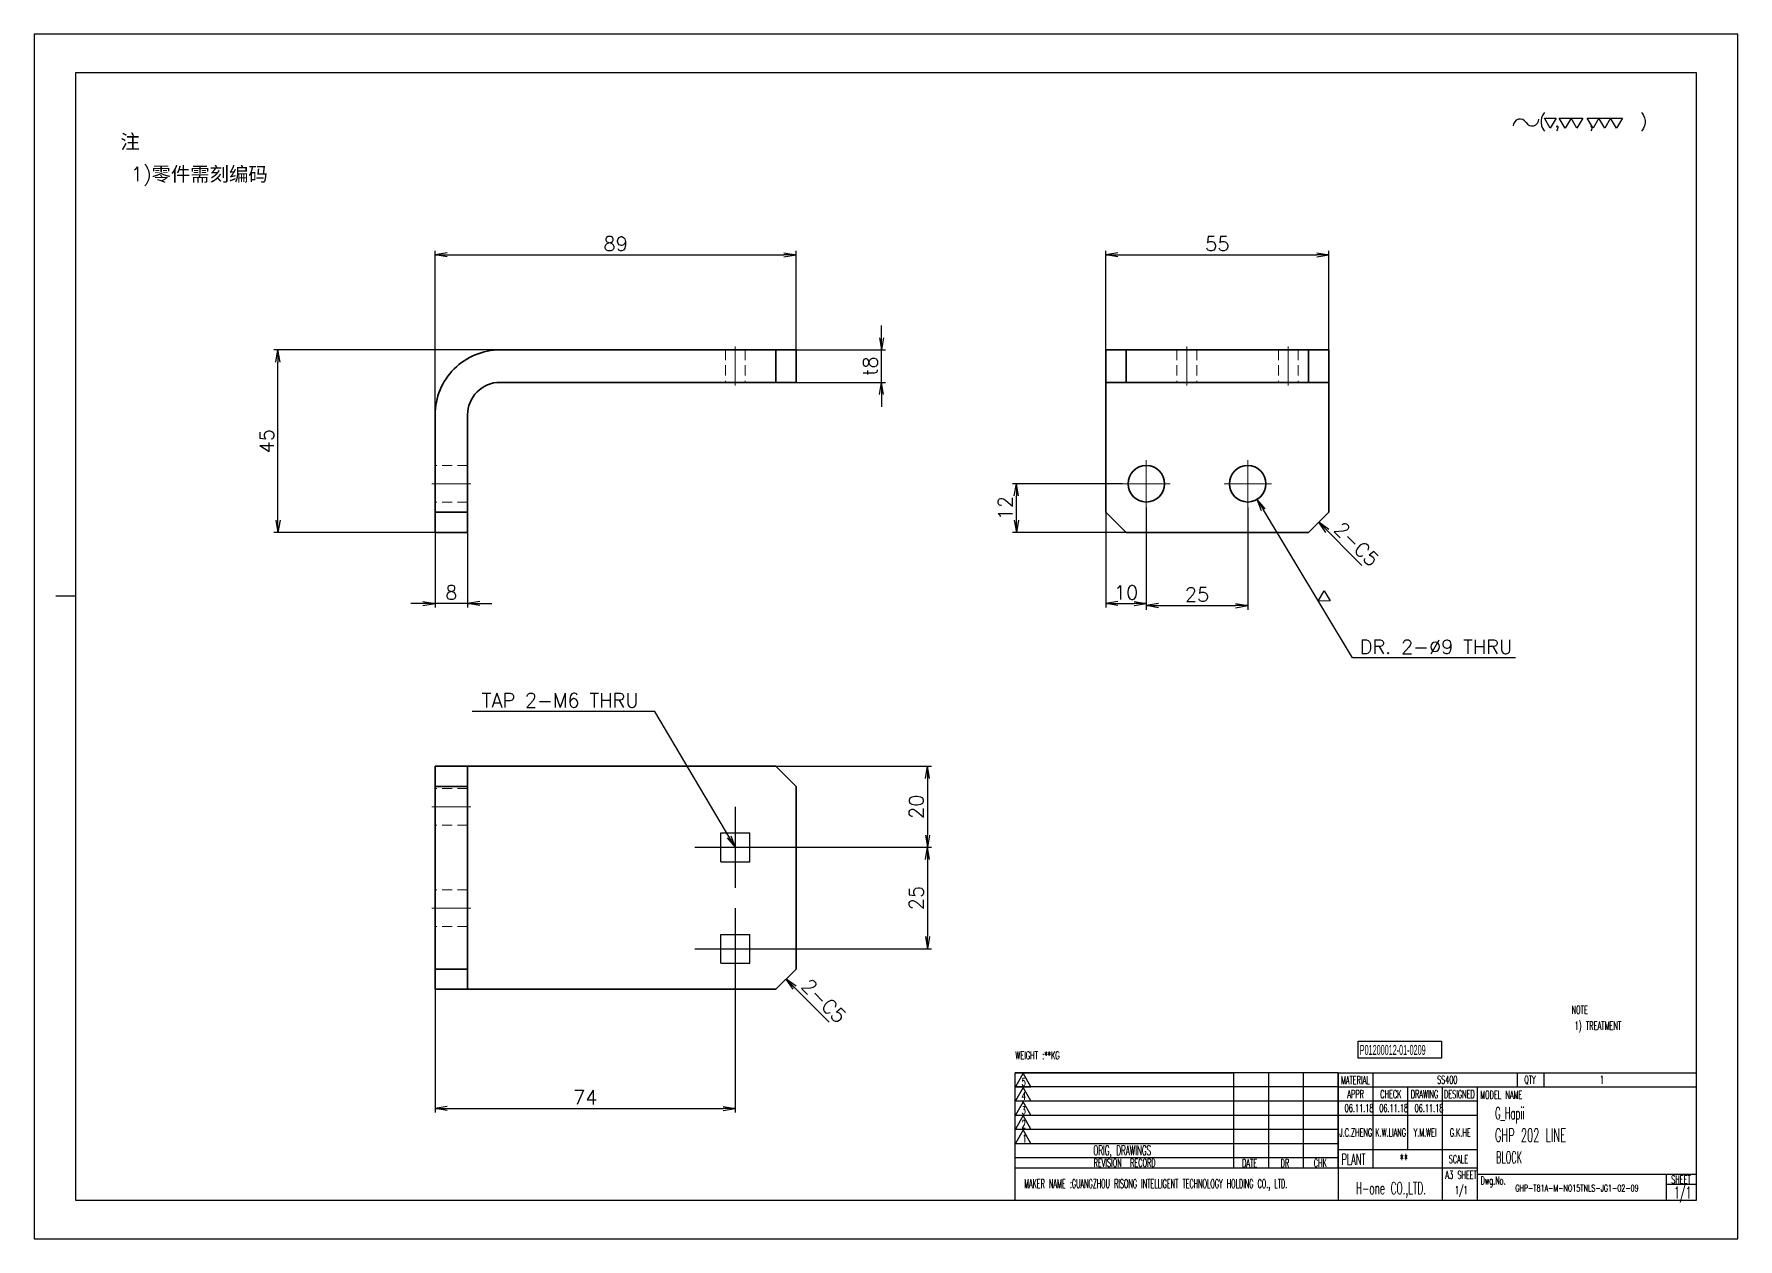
# Model space of a CAD drawing. Header units: millimetres. Extents: x 5606 to 13175, y -3239 to -2051.
# Drawn here: x 11106.2 to 11526.2, y -3239.2 to -2942.2 of the extents above; entities that cross this region are included whole.
import ezdxf
from ezdxf.enums import TextEntityAlignment as Align

# ---------------------------------------------------------------- set-up
doc = ezdxf.new("R2010")
doc.units = ezdxf.units.MM
doc.linetypes.add('CENTER-HOKUTO', pattern=[23, 20, -1, 1, -1])
doc.linetypes.add('HIDDEN-HOKUTO', pattern=[3.8, 2.5, -1.3])
doc.layers.add('AM_7', color=2, linetype='CENTER-HOKUTO', lineweight=30)
doc.layers.add('AM_HID', color=1, linetype='HIDDEN-HOKUTO', lineweight=25)
doc.layers.add('title_frame', color=7, linetype='Continuous')
doc.layers.add('word_dim', color=253, linetype='Continuous')
doc.styles.add('MX_NOTE_STANDARD', font='txt.shx', dxfattribs={"bigfont": 'bigfont.shx'})
doc.styles.get("Standard").update_dxf_attribs({"font": 'romans.shx', "bigfont": 'bigfont.shx'})
doc.dimstyles.new('RS1-1', dxfattribs={"dimtxt": 3.5, "dimasz": 3, "dimexe": 1, "dimexo": 0, "dimgap": 1, "dimtad": 3, "dimdsep": 46, "dimtxsty": 'Standard', "dimblk1": 'OPEN', "dimblk2": 'OPEN', "dimsah": 1, "dimcen": 0, "dimclrd": 256, "dimclre": 256, "dimclrt": 3, "dimazin": 2, "dimtfac": 1, "dimtmove": 0, "dimatfit": 3, "dimldrblk": 'OPEN', "dimfxl": 0, "dimtolj": 1, "dimtzin": 0, "dimarcsym": 0})

# ---------------------------------------------------------------- blocks, each defined once
blk = doc.blocks.new('A$C404331B6')
at = {"layer": 'title_frame'}
for p, q in [((0, -31.5), (0, 0)), ((0, 0), (53.9, 0)), ((79.62, 0), (0, 0)), ((53.9, -23.5), (53.9, 0)), ((62.48, -23.5), (62.48, 0)), ((62.48, -23.5), (62.48, 0)), ((71.05, -23.5), (71.05, 0)), ((71.05, -23.5), (71.05, 0)), ((79.62, 0), (79.62, -31.5)), ((79.62, 0), (167.83, 0)), ((88.2, -23.5), (88.2, 0)), ((123.73, 0), (123.73, -3.5)), ((130.3, 0), (130.3, -3.5)), ((53.9, -3.5), (0, -3.5)), ((79.62, -3.5), (0, -3.5)), ((1.98, -0.12), (0.1, -3.45)), ((0.1, -3.45), (3.86, -3.45)), ((1.98, -3.6), (0.1, -6.92)), ((3.86, -3.45), (1.98, -0.12)), ((3.86, -6.92), (1.98, -3.6)), ((79.62, -3.5), (167.83, -3.5)), ((96.78, -18.9), (96.78, -3.5)), ((105.35, -31.5), (105.35, -3.5)), ((113.92, -31.5), (113.92, -3.5)), ((53.9, -7), (0, -7)), ((79.62, -7), (0, -7)), ((0.1, -6.92), (3.86, -6.92)), ((1.98, -7.13), (0.1, -10.45)), ((3.86, -10.45), (1.98, -7.13)), ((113.92, -7), (79.62, -7)), ((53.9, -10.5), (0, -10.5)), ((79.62, -10.5), (0, -10.5)), ((0.1, -10.45), (3.86, -10.45)), ((1.98, -10.54), (0.1, -13.87)), ((3.86, -13.87), (1.98, -10.54)), ((113.92, -10.5), (79.62, -10.5)), ((53.9, -14), (0, -14)), ((79.62, -14), (0, -14)), ((0.1, -13.87), (3.86, -13.87)), ((1.98, -14.07), (0.1, -17.4)), ((3.86, -17.4), (1.98, -14.07)), ((53.9, -17.5), (0, -17.5)), ((79.62, -17.5), (0, -17.5)), ((53.9, -21), (0, -21)), ((79.62, -21), (0, -21)), ((0.1, -17.4), (3.86, -17.4)), ((79.62, -18.9), (113.92, -18.9)), ((79.62, -23.5), (0, -23.5)), ((113.92, -23.5), (79.62, -23.5)), ((113.92, -25), (167.83, -25)), ((160.48, -25), (160.48, -31.5)), ((160.48, -27.5), (167.83, -27.5)), ((167.83, -31.5), (0, -31.5))]:
    blk.add_line(p, q, dxfattribs=at)
at = {"layer": 'title_frame', "color": 3, "style": 'MX_NOTE_STANDARD', "width": 0.5341}
for s, height, p in [('5', 1.92, (1.59, -3.22)), ('MATERIAL', 1.973, (80.3, -2.79)), ('QTY', 1.973, (125.5, -2.7)), ('4', 1.92, (1.59, -6.7)), ('3', 1.92, (1.59, -10.23)), ('APPR', 1.973, (81.89, -6.26)), ('CHECK', 1.973, (89.99, -6.26)), ('DRAWING', 1.973, (97.51, -6.26)), ('DESIGNED', 1.973, (105.7, -6.26)), ('MODEL NAME', 1.973, (114.63, -6.41)), ('2', 1.92, (1.59, -13.64)), ('1', 1.92, (1.78, -17.17)), ('ORIG, DRAWINGS', 2.4112, (19.27, -20.34)), ('PLANT', 2.74, (80.46, -22.73)), ('SCALE', 1.973, (106.88, -22.28)), ('REVISION  RECORD', 1.9728, (19.32, -23.18)), ('DATE', 1.973, (55.94, -23.26)), ('DR', 1.973, (65.43, -23.27)), ('CHK', 1.973, (73.61, -23.23)), ('MAKER NAME :GUANGZHOU RISONG INTELLIGENT TECHNOLOGY HOLDING CO., LTD.', 2.16, (2.22, -28.43)), ('Dwg.No.', 1.973, (114.71, -27.52)), ('SHEET', 1.973, (161.71, -27.29))]:
    blk.add_text(s, height=height, dxfattribs=at).set_placement(p)
blk = doc.blocks.new('shiage0')
at = {"layer": 'word_dim', "color": 3, "linetype": 'Continuous'}
for centre, start, end in [((1.69, 0), 30, 180), ((4.61, 1.69), 210, 0)]:
    blk.add_arc(centre, 1.69, start, end, dxfattribs=at)
blk = doc.blocks.new('10')
at = {"layer": 'title_frame', "color": 3, "linetype": 'Continuous'}
for points in [[(9.63, 2.65), (8.18, 5.15), (11.07, 5.15)], [(13.31, 2.65), (11.86, 5.15), (17.64, 5.15), (16.2, 2.65), (14.75, 5.15)], [(20.17, 2.65), (18.73, 5.15), (27.4, 5.15), (25.95, 2.65), (24.51, 5.15), (23.06, 2.65), (21.62, 5.15)]]:
    blk.add_lwpolyline(points, close=True, dxfattribs=at)
blk.add_blockref('shiage0', (0.52, 3.24), dxfattribs=at)
blk.add_text('( ,   ,     )', height=3, dxfattribs=at).set_placement((6.84, 2.97))
blk = doc.blocks.new('_Open')
at = {"color": 0, "lineweight": -2}
for p, q in [((-1, 0.17), (0, 0)), ((-1, -0.17), (0, 0)), ((0, 0), (-1, 0))]:
    blk.add_line(p, q, dxfattribs=at)
blk = doc.blocks.new('*D208')
at = {"layer": 'DEFPOINTS', "color": 0, "linetype": 'Continuous', "ltscale": 2}
for p in [(11255.02, -3020.04), (11315.04, -3020.04), (11255.02, -3028.04)]:
    blk.add_point(p, dxfattribs=at)
at = {"layer": 'word_dim', "linetype": 'Continuous', "lineweight": -2, "ltscale": 2}
for p, q in [((11315.04, -3017.04), (11315.04, -3014.04)), ((11255.02, -3020.04), (11316.04, -3020.04)), ((11315.04, -3028.04), (11315.04, -3020.04)), ((11255.02, -3028.04), (11316.04, -3028.04)), ((11315.04, -3031.04), (11315.04, -3034.04))]:
    blk.add_line(p, q, dxfattribs=at)
at = {"layer": 'word_dim', "linetype": 'Continuous', "lineweight": -2, "ltscale": 2, "xscale": 3, "yscale": 3, "zscale": 3}
for p, rotation in [((11315.04, -3020.04), 270), ((11315.04, -3028.04), 90)]:
    blk.add_blockref('_Open', p, dxfattribs=dict(at, rotation=rotation))
at = {"layer": 'word_dim', "color": 3, "linetype": 'Continuous', "ltscale": 2, "insert": (11312.29, -3024.04), "char_height": 3.5, "attachment_point": 5, "rotation": 90}
blk.add_mtext('\\A1;t8', dxfattribs=at)
blk = doc.blocks.new('*D209')
at = {"layer": 'DEFPOINTS', "color": 0, "linetype": 'Continuous', "ltscale": 2}
for p in [(11205.02, -3065.04), (11213.02, -3065.04), (11205.02, -3082.58)]:
    blk.add_point(p, dxfattribs=at)
at = {"layer": 'word_dim', "linetype": 'Continuous', "lineweight": -2, "ltscale": 2}
for p, q in [((11205.02, -3065.04), (11205.02, -3083.58)), ((11213.02, -3065.04), (11213.02, -3083.58)), ((11202.02, -3082.58), (11199.02, -3082.58)), ((11213.02, -3082.58), (11205.02, -3082.58)), ((11216.02, -3082.58), (11219.02, -3082.58))]:
    blk.add_line(p, q, dxfattribs=at)
at = {"layer": 'word_dim', "linetype": 'Continuous', "lineweight": -2, "ltscale": 2, "xscale": 3, "yscale": 3, "zscale": 3}
blk.add_blockref('_Open', (11205.02, -3082.58), dxfattribs=at)
at = {"layer": 'word_dim', "linetype": 'Continuous', "lineweight": -2, "ltscale": 2, "xscale": 3, "yscale": 3, "zscale": 3, "rotation": 180}
blk.add_blockref('_Open', (11213.02, -3082.58), dxfattribs=at)
at = {"layer": 'word_dim', "color": 3, "linetype": 'Continuous', "ltscale": 2, "insert": (11209.02, -3079.83), "char_height": 3.5, "attachment_point": 5}
blk.add_mtext('\\A1;8', dxfattribs=at)
blk = doc.blocks.new('*D210')
at = {"layer": 'DEFPOINTS', "color": 0, "linetype": 'Continuous', "ltscale": 2}
for p in [(11166.28, -3020.04), (11234.59, -3020.04), (11209.02, -3065.04)]:
    blk.add_point(p, dxfattribs=at)
at = {"layer": 'word_dim', "linetype": 'Continuous', "lineweight": -2, "ltscale": 2}
for p, q in [((11234.59, -3020.04), (11165.28, -3020.04)), ((11166.28, -3062.04), (11166.28, -3023.04)), ((11209.02, -3065.04), (11165.28, -3065.04))]:
    blk.add_line(p, q, dxfattribs=at)
at = {"layer": 'word_dim', "linetype": 'Continuous', "lineweight": -2, "ltscale": 2, "xscale": 3, "yscale": 3, "zscale": 3}
for p, rotation in [((11166.28, -3020.04), 90), ((11166.28, -3065.04), 270)]:
    blk.add_blockref('_Open', p, dxfattribs=dict(at, rotation=rotation))
at = {"layer": 'word_dim', "color": 3, "linetype": 'Continuous', "ltscale": 2, "insert": (11163.53, -3042.54), "char_height": 3.5, "attachment_point": 5, "rotation": 90}
blk.add_mtext('\\A1;45', dxfattribs=at)
blk = doc.blocks.new('*D211')
at = {"layer": 'DEFPOINTS', "color": 0, "linetype": 'Continuous', "ltscale": 2}
for p in [(11294.02, -2996.63), (11294.02, -3024.04), (11205.02, -3041.62)]:
    blk.add_point(p, dxfattribs=at)
at = {"layer": 'word_dim', "linetype": 'Continuous', "lineweight": -2, "ltscale": 2}
for p, q in [((11205.02, -3041.62), (11205.02, -2995.63)), ((11208.02, -2996.63), (11291.02, -2996.63)), ((11294.02, -3024.04), (11294.02, -2995.63))]:
    blk.add_line(p, q, dxfattribs=at)
at = {"layer": 'word_dim', "linetype": 'Continuous', "lineweight": -2, "ltscale": 2, "xscale": 3, "yscale": 3, "zscale": 3, "rotation": 180}
blk.add_blockref('_Open', (11205.02, -2996.63), dxfattribs=at)
at = {"layer": 'word_dim', "linetype": 'Continuous', "lineweight": -2, "ltscale": 2, "xscale": 3, "yscale": 3, "zscale": 3}
blk.add_blockref('_Open', (11294.02, -2996.63), dxfattribs=at)
at = {"layer": 'word_dim', "color": 3, "linetype": 'Continuous', "ltscale": 2, "insert": (11249.52, -2993.88), "char_height": 3.5, "attachment_point": 5}
blk.add_mtext('\\A1;89', dxfattribs=at)
blk = doc.blocks.new('*D212')
at = {"layer": 'DEFPOINTS', "color": 0, "linetype": 'Continuous', "ltscale": 2}
for p in [(11425.34, -2996.63), (11370.34, -3020.04), (11425.34, -3020.04)]:
    blk.add_point(p, dxfattribs=at)
at = {"layer": 'word_dim', "linetype": 'Continuous', "lineweight": -2, "ltscale": 2}
for p, q in [((11370.34, -3020.04), (11370.34, -2995.63)), ((11373.34, -2996.63), (11422.34, -2996.63)), ((11425.34, -3020.04), (11425.34, -2995.63))]:
    blk.add_line(p, q, dxfattribs=at)
at = {"layer": 'word_dim', "linetype": 'Continuous', "lineweight": -2, "ltscale": 2, "xscale": 3, "yscale": 3, "zscale": 3, "rotation": 180}
blk.add_blockref('_Open', (11370.34, -2996.63), dxfattribs=at)
at = {"layer": 'word_dim', "linetype": 'Continuous', "lineweight": -2, "ltscale": 2, "xscale": 3, "yscale": 3, "zscale": 3}
blk.add_blockref('_Open', (11425.34, -2996.63), dxfattribs=at)
at = {"layer": 'word_dim', "color": 3, "linetype": 'Continuous', "ltscale": 2, "insert": (11397.84, -2993.88), "char_height": 3.5, "attachment_point": 5}
blk.add_mtext('\\A1;55', dxfattribs=at)
blk = doc.blocks.new('*D213')
at = {"layer": 'DEFPOINTS', "color": 0, "linetype": 'Continuous', "ltscale": 2}
for p in [(11370.34, -3060.04), (11380.34, -3058.89), (11380.34, -3082.58)]:
    blk.add_point(p, dxfattribs=at)
at = {"layer": 'word_dim', "linetype": 'Continuous', "lineweight": -2, "ltscale": 2}
for p, q in [((11370.34, -3060.04), (11370.34, -3083.58)), ((11380.34, -3058.89), (11380.34, -3083.58)), ((11373.34, -3082.58), (11377.34, -3082.58))]:
    blk.add_line(p, q, dxfattribs=at)
at = {"layer": 'word_dim', "linetype": 'Continuous', "lineweight": -2, "ltscale": 2, "xscale": 3, "yscale": 3, "zscale": 3, "rotation": 180}
blk.add_blockref('_Open', (11370.34, -3082.58), dxfattribs=at)
at = {"layer": 'word_dim', "linetype": 'Continuous', "lineweight": -2, "ltscale": 2, "xscale": 3, "yscale": 3, "zscale": 3}
blk.add_blockref('_Open', (11380.34, -3082.58), dxfattribs=at)
at = {"layer": 'word_dim', "color": 3, "linetype": 'Continuous', "ltscale": 2, "insert": (11375.34, -3079.83), "char_height": 3.5, "attachment_point": 5}
blk.add_mtext('\\A1;10', dxfattribs=at)
blk = doc.blocks.new('*D214')
at = {"layer": 'DEFPOINTS', "color": 0, "linetype": 'Continuous', "ltscale": 2}
for p in [(11380.34, -3058.89), (11405.34, -3058.89), (11405.34, -3083.08)]:
    blk.add_point(p, dxfattribs=at)
at = {"layer": 'word_dim', "linetype": 'Continuous', "lineweight": -2, "ltscale": 2}
for p, q in [((11380.34, -3058.89), (11380.34, -3084.08)), ((11405.34, -3058.89), (11405.34, -3084.08)), ((11383.34, -3083.08), (11402.34, -3083.08))]:
    blk.add_line(p, q, dxfattribs=at)
at = {"layer": 'word_dim', "linetype": 'Continuous', "lineweight": -2, "ltscale": 2, "xscale": 3, "yscale": 3, "zscale": 3, "rotation": 180}
blk.add_blockref('_Open', (11380.34, -3083.08), dxfattribs=at)
at = {"layer": 'word_dim', "linetype": 'Continuous', "lineweight": -2, "ltscale": 2, "xscale": 3, "yscale": 3, "zscale": 3}
blk.add_blockref('_Open', (11405.34, -3083.08), dxfattribs=at)
at = {"layer": 'word_dim', "color": 3, "linetype": 'Continuous', "ltscale": 2, "insert": (11392.84, -3080.33), "char_height": 3.5, "attachment_point": 5}
blk.add_mtext('\\A1;25', dxfattribs=at)
blk = doc.blocks.new('*D215')
at = {"layer": 'DEFPOINTS', "color": 0, "linetype": 'Continuous', "ltscale": 2}
for p in [(11348.31, -3053.04), (11374.49, -3053.04), (11375.34, -3065.04)]:
    blk.add_point(p, dxfattribs=at)
at = {"layer": 'word_dim', "linetype": 'Continuous', "lineweight": -2, "ltscale": 2}
for p, q in [((11374.49, -3053.04), (11347.31, -3053.04)), ((11348.31, -3062.04), (11348.31, -3056.04)), ((11375.34, -3065.04), (11347.31, -3065.04))]:
    blk.add_line(p, q, dxfattribs=at)
at = {"layer": 'word_dim', "linetype": 'Continuous', "lineweight": -2, "ltscale": 2, "xscale": 3, "yscale": 3, "zscale": 3}
for p, rotation in [((11348.31, -3053.04), 90), ((11348.31, -3065.04), 270)]:
    blk.add_blockref('_Open', p, dxfattribs=dict(at, rotation=rotation))
at = {"layer": 'word_dim', "color": 3, "linetype": 'Continuous', "ltscale": 2, "insert": (11345.56, -3059.04), "char_height": 3.5, "attachment_point": 5, "rotation": 90}
blk.add_mtext('\\A1;12', dxfattribs=at)
blk = doc.blocks.new('*D216')
at = {"layer": 'DEFPOINTS', "color": 0, "linetype": 'Continuous', "ltscale": 2}
for p in [(11403.02, -3049.19), (11407.66, -3056.9)]:
    blk.add_point(p, dxfattribs=at)
at = {"layer": 'word_dim', "linetype": 'Continuous', "lineweight": -2, "ltscale": 2}
for p, q in [((11431.15, -3095.98), (11409.2, -3059.47)), ((11471.35, -3095.98), (11431.15, -3095.98))]:
    blk.add_line(p, q, dxfattribs=at)
at = {"layer": 'word_dim', "linetype": 'Continuous', "lineweight": -2, "ltscale": 2, "xscale": 3, "yscale": 3, "zscale": 3, "rotation": 121.0163752343735}
blk.add_blockref('_Open', (11407.66, -3056.9), dxfattribs=at)
at = {"layer": 'word_dim', "color": 3, "linetype": 'Continuous', "ltscale": 2, "insert": (11451.75, -3093.23), "char_height": 3.5, "attachment_point": 5}
blk.add_mtext('\\A1;DR. 2-∅9 THRU', dxfattribs=at)
blk = doc.blocks.new('shiage1')
at = {"layer": 'word_dim', "color": 3, "linetype": 'Continuous'}
for p, q in [((0, 0), (-1.44, 2.5)), ((-1.44, 2.5), (1.44, 2.5)), ((1.44, 2.5), (0, 0))]:
    blk.add_line(p, q, dxfattribs=at)
blk = doc.blocks.new('MARK_M6BOLT')
at = {"color": 3, "linetype": 'Continuous'}
for p, q in [((-1.77, 1.77), (1.77, 1.77)), ((-1.77, -1.77), (-1.77, 1.77)), ((1.77, -1.77), (1.77, 1.77)), ((-1.77, -1.77), (1.77, -1.77))]:
    blk.add_line(p, q, dxfattribs=at)
blk = doc.blocks.new('MARK_CENTER')
at = {"color": 2, "linetype": 'CENTER-HOKUTO'}
for p, q in [((0, 10), (0, -10)), ((-10, 0), (10, 0))]:
    blk.add_line(p, q, dxfattribs=at)
blk = doc.blocks.new('*D217')
at = {"layer": 'DEFPOINTS', "color": 0, "linetype": 'Continuous', "ltscale": 2}
for p in [(11205.02, -3177.66), (11279.02, -3177.66), (11279.02, -3207.06)]:
    blk.add_point(p, dxfattribs=at)
at = {"layer": 'word_dim', "linetype": 'Continuous', "lineweight": -2, "ltscale": 2}
for p, q in [((11205.02, -3177.66), (11205.02, -3208.06)), ((11279.02, -3177.66), (11279.02, -3208.06)), ((11208.02, -3207.06), (11276.02, -3207.06))]:
    blk.add_line(p, q, dxfattribs=at)
at = {"layer": 'word_dim', "linetype": 'Continuous', "lineweight": -2, "ltscale": 2, "xscale": 3, "yscale": 3, "zscale": 3, "rotation": 180}
blk.add_blockref('_Open', (11205.02, -3207.06), dxfattribs=at)
at = {"layer": 'word_dim', "linetype": 'Continuous', "lineweight": -2, "ltscale": 2, "xscale": 3, "yscale": 3, "zscale": 3}
blk.add_blockref('_Open', (11279.02, -3207.06), dxfattribs=at)
at = {"layer": 'word_dim', "color": 3, "linetype": 'Continuous', "ltscale": 2, "insert": (11242.02, -3204.31), "char_height": 3.5, "attachment_point": 5}
blk.add_mtext('\\A1;74', dxfattribs=at)
blk = doc.blocks.new('*D218')
at = {"layer": 'DEFPOINTS', "color": 0, "linetype": 'Continuous', "ltscale": 2}
for p in [(11289.02, -3122.66), (11289.02, -3142.66), (11326.39, -3142.66)]:
    blk.add_point(p, dxfattribs=at)
at = {"layer": 'word_dim', "linetype": 'Continuous', "lineweight": -2, "ltscale": 2}
for p, q in [((11289.02, -3122.66), (11327.39, -3122.66)), ((11326.39, -3125.66), (11326.39, -3139.66)), ((11289.02, -3142.66), (11327.39, -3142.66))]:
    blk.add_line(p, q, dxfattribs=at)
at = {"layer": 'word_dim', "linetype": 'Continuous', "lineweight": -2, "ltscale": 2, "xscale": 3, "yscale": 3, "zscale": 3}
for p, rotation in [((11326.39, -3122.66), 90), ((11326.39, -3142.66), 270)]:
    blk.add_blockref('_Open', p, dxfattribs=dict(at, rotation=rotation))
at = {"layer": 'word_dim', "color": 3, "linetype": 'Continuous', "ltscale": 2, "insert": (11323.64, -3132.66), "char_height": 3.5, "attachment_point": 5, "rotation": 90}
blk.add_mtext('\\A1;20', dxfattribs=at)
blk = doc.blocks.new('*D219')
at = {"layer": 'DEFPOINTS', "color": 0, "linetype": 'Continuous', "ltscale": 2}
for p in [(11289.02, -3142.66), (11289.02, -3167.66), (11326.39, -3167.66)]:
    blk.add_point(p, dxfattribs=at)
at = {"layer": 'word_dim', "linetype": 'Continuous', "lineweight": -2, "ltscale": 2}
for p, q in [((11289.02, -3142.66), (11327.39, -3142.66)), ((11326.39, -3145.66), (11326.39, -3164.66)), ((11289.02, -3167.66), (11327.39, -3167.66))]:
    blk.add_line(p, q, dxfattribs=at)
at = {"layer": 'word_dim', "linetype": 'Continuous', "lineweight": -2, "ltscale": 2, "xscale": 3, "yscale": 3, "zscale": 3}
for p, rotation in [((11326.39, -3142.66), 90), ((11326.39, -3167.66), 270)]:
    blk.add_blockref('_Open', p, dxfattribs=dict(at, rotation=rotation))
at = {"layer": 'word_dim', "color": 3, "linetype": 'Continuous', "ltscale": 2, "insert": (11323.64, -3155.16), "char_height": 3.5, "attachment_point": 5, "rotation": 90}
blk.add_mtext('\\A1;25', dxfattribs=at)

msp = doc.modelspace()

# ---------------------------------------------------------------- linework, layer by layer
at = {"color": 7, "lineweight": 35}
for p, q in [((11289.022, -3020.045), (11221.022, -3020.045)), ((11375.338, -3020.045), (11420.338, -3020.045)), ((11289.022, -3028.045), (11221.022, -3028.045)), ((11375.338, -3028.045), (11420.338, -3028.045)), ((11205.022, -3036.045), (11205.022, -3060.045)), ((11213.022, -3036.045), (11213.022, -3060.045)), ((11370.338, -3036.045), (11370.338, -3060.045)), ((11425.338, -3036.045), (11425.338, -3060.045)), ((11420.338, -3065.045), (11375.338, -3065.045)), ((11289.022, -3122.662), (11221.022, -3122.662)), ((11205.022, -3127.662), (11205.022, -3172.662)), ((11213.022, -3172.662), (11213.022, -3127.662)), ((11294.022, -3127.662), (11294.022, -3172.662)), ((11289.022, -3177.662), (11221.022, -3177.662))]:
    msp.add_line(p, q, dxfattribs=at)
at = {"color": 7, "lineweight": 35, "ltscale": 0.125}
for p, q in [((11294.022, -3020.045), (11289.022, -3020.045)), ((11375.338, -3020.045), (11370.338, -3020.045)), ((11425.338, -3020.045), (11420.338, -3020.045)), ((11289.022, -3028.045), (11294.022, -3028.045)), ((11370.338, -3028.045), (11375.338, -3028.045)), ((11420.338, -3028.045), (11425.338, -3028.045)), ((11205.022, -3065.045), (11205.022, -3060.045)), ((11213.022, -3060.045), (11213.022, -3065.045)), ((11205.022, -3127.662), (11205.022, -3122.662)), ((11213.022, -3122.662), (11213.022, -3127.662)), ((11205.022, -3172.662), (11205.022, -3177.662)), ((11213.022, -3177.662), (11213.022, -3172.662))]:
    msp.add_line(p, q, dxfattribs=at)
at = {"color": 7, "lineweight": 35, "ltscale": 0.2}
for p, q in [((11289.022, -3028.045), (11289.022, -3020.045)), ((11294.022, -3028.045), (11294.022, -3020.045)), ((11370.338, -3028.045), (11370.338, -3020.045)), ((11375.338, -3028.045), (11375.338, -3020.045)), ((11420.338, -3028.045), (11420.338, -3020.045)), ((11425.338, -3028.045), (11425.338, -3020.045)), ((11370.338, -3028.045), (11370.338, -3036.045)), ((11425.338, -3028.045), (11425.338, -3036.045)), ((11213.022, -3060.045), (11205.022, -3060.045)), ((11213.022, -3065.045), (11205.022, -3065.045)), ((11213.022, -3122.662), (11205.022, -3122.662)), ((11221.022, -3122.662), (11213.022, -3122.662)), ((11213.022, -3127.662), (11205.022, -3127.662)), ((11205.022, -3172.662), (11213.022, -3172.662)), ((11213.022, -3177.662), (11205.022, -3177.662)), ((11221.022, -3177.662), (11213.022, -3177.662))]:
    msp.add_line(p, q, dxfattribs=at)
at = {"color": 7, "lineweight": 35, "ltscale": 0.176777}
for p, q in [((11370.338, -3060.045), (11375.338, -3065.045)), ((11425.338, -3060.045), (11420.338, -3065.045)), ((11289.022, -3122.662), (11294.022, -3127.662)), ((11294.022, -3172.662), (11289.022, -3177.662))]:
    msp.add_line(p, q, dxfattribs=at)
at = {"color": 7, "lineweight": 35}
for centre in [(11380.338, -3053.045), (11405.338, -3053.045)]:
    msp.add_circle(centre, 4.5, dxfattribs=at)
for radius in [16, 8]:
    msp.add_arc((11221.022, -3036.045), radius, 90, 180.00001, dxfattribs=at)
at = {"layer": 'AM_7', "color": 2, "lineweight": 13}
for p, q in [((11279.022, -3019.245), (11279.022, -3028.845)), ((11390.338, -3019.245), (11390.338, -3028.845)), ((11415.338, -3019.245), (11415.338, -3028.845)), ((11380.338, -3047.195), (11380.338, -3058.895)), ((11405.338, -3047.195), (11405.338, -3058.895)), ((11213.822, -3053.045), (11204.222, -3053.045)), ((11386.188, -3053.045), (11374.488, -3053.045)), ((11411.188, -3053.045), (11399.488, -3053.045)), ((11213.822, -3132.662), (11204.222, -3132.662)), ((11213.822, -3157.662), (11204.222, -3157.662))]:
    msp.add_line(p, q, dxfattribs=at)
at = {"layer": 'AM_HID', "color": 1, "lineweight": 13}
for p, q in [((11276.564, -3020.045), (11276.564, -3028.045)), ((11276.564, -3020.045), (11276.564, -3028.045)), ((11281.481, -3020.045), (11281.481, -3028.045)), ((11281.481, -3020.045), (11281.481, -3028.045)), ((11289.022, -3028.045), (11289.022, -3020.045)), ((11387.88, -3020.045), (11387.88, -3028.045)), ((11392.797, -3020.045), (11392.797, -3028.045)), ((11412.88, -3020.045), (11412.88, -3028.045)), ((11417.797, -3020.045), (11417.797, -3028.045)), ((11213.022, -3048.545), (11205.022, -3048.545)), ((11213.022, -3048.545), (11205.022, -3048.545)), ((11213.022, -3057.545), (11205.022, -3057.545)), ((11213.022, -3057.545), (11205.022, -3057.545)), ((11213.022, -3060.045), (11205.022, -3060.045)), ((11213.022, -3128.162), (11205.022, -3128.162)), ((11213.022, -3137.162), (11205.022, -3137.162)), ((11213.022, -3153.162), (11205.022, -3153.162)), ((11213.022, -3162.162), (11205.022, -3162.162))]:
    msp.add_line(p, q, dxfattribs=at)
at = {"layer": 'title_frame'}
for p, q in [((11111.493, -3080.693), (11116.493, -3080.693)), ((11432.54, -3190.42), (11453.068, -3190.42)), ((11432.54, -3194.62), (11432.54, -3190.42)), ((11453.068, -3190.42), (11453.068, -3194.62)), ((11453.068, -3194.62), (11432.54, -3194.62)), ((11427.643, -3198.23), (11427.643, -3201.73)), ((11427.643, -3221.73), (11427.643, -3198.23)), ((11427.643, -3198.23), (11427.643, -3229.73)), ((11515.843, -3229.73), (11461.943, -3229.73)), ((11515.843, -3229.73), (11461.943, -3229.73))]:
    msp.add_line(p, q, dxfattribs=at)
at = {"layer": 'title_frame', "color": 4}
msp.add_lwpolyline([(11526.168, -2942.193), (11106.168, -2942.193), (11106.168, -3239.193), (11526.168, -3239.193)], close=True, dxfattribs=at)
at = {"layer": 'title_frame'}
msp.add_lwpolyline([(11116.493, -2951.655), (11515.843, -2951.655), (11515.843, -3229.73), (11116.493, -3229.73)], close=True, dxfattribs=at)

# ---------------------------------------------------------------- block references
at = {"layer": 'word_dim', "linetype": 'Continuous', "ltscale": 2}
msp.add_blockref('10', (11470.275, -2968.072), dxfattribs=at)
at = {"layer": 'word_dim', "color": 3, "linetype": 'Continuous', "ltscale": 2, "rotation": 301.0163752343792}
msp.add_blockref('shiage1', (11422.736, -3081.98), dxfattribs=at)
at = {"layer": 'word_dim', "color": 2, "linetype": 'CENTER-HOKUTO', "ltscale": 2}
for p in [(11279.022, -3142.662), (11279.022, -3167.662)]:
    msp.add_blockref('MARK_CENTER', p, dxfattribs=at)
at = {"layer": 'word_dim', "color": 3, "linetype": 'Continuous', "ltscale": 2, "xscale": 2, "yscale": 2, "zscale": 2}
for p in [(11279.022, -3142.662), (11279.022, -3167.662)]:
    msp.add_blockref('MARK_M6BOLT', p, dxfattribs=at)
at = {"layer": 'word_dim', "ltscale": 2}
msp.add_blockref('A$C404331B6', (11348.018, -3198.23), dxfattribs=at)

# ---------------------------------------------------------------- texts
at = {"ltscale": 2, "char_height": 3.5, "attachment_point": 1}
for s, insert, width in [('{\\fSimSun|b0|i0|c134|p2;\\C3;注}', (11127.46, -2966.95), 10.36469), ('{\\Fromans,bigfont|c134;\\C3;1)\\fSimSun|b0|i0|c134|p2;零件需刻编码}', (11130.025, -2974.957), 96.90613)]:
    msp.add_mtext(s, dxfattribs=dict(at, insert=insert, width=width))
at = {"linetype": 'Continuous', "insert": (11466.32, -3208.71), "char_height": 3, "width": 50.9, "attachment_point": 4}
msp.add_mtext('{\\W0.5;\\C3;G_Hapii }', dxfattribs=at)
at = {"color": 3, "linetype": 'Continuous', "insert": (11471.275, -3225.868), "char_height": 1.6, "width": 37.13137, "attachment_point": 1}
msp.add_mtext('{\\W0.65;GHP-T81A-M-NO15TNLS-JG1-02-09}', dxfattribs=at)
at = {"layer": 'title_frame', "color": 3, "style": 'MX_NOTE_STANDARD'}
for s, height, width, p in [('NOTE', 2, 0.5341, (11485.147, -3183.731)), ('1) TREATMENT', 2, 0.5341, (11485.925, -3187.627)), ('WEIGHT :**KG ', 1.96, 0.545, (11348.042, -3194.914)), ('SS400', 1.9728, 0.5341, (11452.016, -3200.932)), ('1', 1.973, 0.5341, (11492.144, -3200.932)), ('06.11.18', 1.9, 0.5341, (11429.23, -3207.906)), ('06.11.18', 1.9, 0.5341, (11437.741, -3207.906)), ('06.11.18', 1.9, 0.5341, (11446.459, -3207.906)), ('GHP 202 LINE', 3.3, 0.5341, (11466.282, -3215.279)), ('**', 2.74, 0.5341, (11442.836, -3220.961)), ('BLOCK', 2.94, 0.5, (11466.53, -3220.543)), ('H-one CO.,LTD.', 3, 0.5341, (11431.999, -3228.181)), ('A3 SHEET', 1.9728, 0.5341, (11454.073, -3224.407)), ('1/1', 1.9728, 0.5341, (11456.424, -3228.161)), ('1/1', 3, 0.5341, (11510.45, -3229.255))]:
    msp.add_text(s, height=height, dxfattribs=dict(at, width=width)).set_placement(p)
at = {"layer": 'title_frame', "color": 3, "style": 'MX_NOTE_STANDARD', "width": 0.5341}
for s, p in [('J.C.ZHENG', (11431.975, -3214.524)), ('K.W.LIANG', (11440.57, -3214.545)), ('Y.M.WEI', (11449.049, -3214.542)), ('G.K.HE', (11457.72, -3214.545))]:
    msp.add_text(s, height=1.9728, dxfattribs=at).set_placement(p, align=Align.BOTTOM_CENTER)
at = {"layer": 'title_frame', "color": 3, "insert": (11432.953, -3191.376), "char_height": 2.45, "width": 4.1107, "attachment_point": 1, "style": 'MX_NOTE_STANDARD'}
msp.add_mtext('{\\f3 of 9 Barcode|b0|i0|c0|p82;\\W0.5;P01200012-01-0209}', dxfattribs=at)
at = {"layer": 'word_dim', "color": 3, "linetype": 'Continuous', "ltscale": 2}
for p in [(11426.338, -3064.545), (11295.022, -3177.162)]:
    msp.add_text('2-C5', height=3.5, rotation=315, dxfattribs=at).set_placement(p)
at = {"layer": 'word_dim', "color": 3, "linetype": 'Continuous', "ltscale": 2, "insert": (11255.206, -3108.183), "char_height": 3.5, "attachment_point": 9}
msp.add_mtext('\\A1;TAP 2-M6 THRU', dxfattribs=at)

# ---------------------------------------------------------------- dimensions: what is measured, and where the dimension line sits
at = {"layer": 'word_dim', "linetype": 'Continuous', "ltscale": 2}
for base, p1, p2, picture, middle in [((11294.022, -2996.63), (11205.022, -3041.622), (11294.022, -3024.045), '*D211', (11249.522, -2993.88)), ((11425.338, -2996.63), (11370.338, -3020.045), (11425.338, -3020.045), '*D212', (11397.838, -2993.88)), ((11380.338, -3082.577), (11370.338, -3060.045), (11380.338, -3058.895), '*D213', (11375.338, -3079.827)), ((11405.338, -3083.077), (11380.338, -3058.895), (11405.338, -3058.895), '*D214', (11392.838, -3080.327)), ((11205.022, -3082.577), (11213.022, -3065.045), (11205.022, -3065.045), '*D209', (11209.022, -3079.827)), ((11279.022, -3207.056), (11205.022, -3177.662), (11279.022, -3177.662), '*D217', (11242.022, -3204.306))]:
    dim = msp.add_linear_dim(base=base, p1=p1, p2=p2, dimstyle='RS1-1', dxfattribs=at)
    dim.commit()
    dim.dimension.update_dxf_attribs({"geometry": picture, "text_midpoint": middle})
dim = msp.add_linear_dim(base=(11315.036, -3020.045), p1=(11255.022, -3028.045), p2=(11255.022, -3020.045), angle=90, text='t<>', dimstyle='RS1-1', dxfattribs=at)
dim.commit()
dim.dimension.update_dxf_attribs({"geometry": '*D208', "text_midpoint": (11312.286, -3024.045)})
for base, p1, p2, picture, middle in [((11166.281, -3020.045), (11209.022, -3065.045), (11234.587, -3020.045), '*D210', (11163.531, -3042.545)), ((11348.312, -3053.045), (11375.338, -3065.045), (11374.488, -3053.045), '*D215', (11345.562, -3059.045)), ((11326.385, -3142.662), (11289.022, -3122.662), (11289.022, -3142.662), '*D218', (11323.635, -3132.662)), ((11326.385, -3167.662), (11289.022, -3142.662), (11289.022, -3167.662), '*D219', (11323.635, -3155.162))]:
    dim = msp.add_linear_dim(base=base, p1=p1, p2=p2, angle=90, dimstyle='RS1-1', dxfattribs=at)
    dim.commit()
    dim.dimension.update_dxf_attribs({"geometry": picture, "text_midpoint": middle})
dim = msp.add_diameter_dim_2p(p1=(11403.02, -3049.188), p2=(11407.657, -3056.901), text='DR. 2-<> THRU', dimstyle='RS1-1', override={"dimtoh": 1, "dimtofl": 0}, dxfattribs=at)
dim.commit()
dim.dimension.update_dxf_attribs({"geometry": '*D216', "text_midpoint": (11451.752, -3095.978), "dimtype": 163})

# ---------------------------------------------------------------- leaders
at = {"layer": 'word_dim', "linetype": 'Continuous'}
for points in [[(11422.838, -3062.545), (11433.445, -3073.152)], [(11291.522, -3175.162), (11302.129, -3185.768)]]:
    msp.add_leader(points, dimstyle='RS1-1', dxfattribs=at)
at = {"layer": 'word_dim', "linetype": 'Continuous', "ltscale": 2, "annotation_type": 0, "has_hookline": 1, "hookline_direction": 1, "text_width": 41.033}
msp.add_leader([(11279.022, -3142.662), (11259.206, -3109.183), (11256.206, -3109.183)], dimstyle='RS1-1', dxfattribs=at)

doc.saveas('drawing.dxf')
